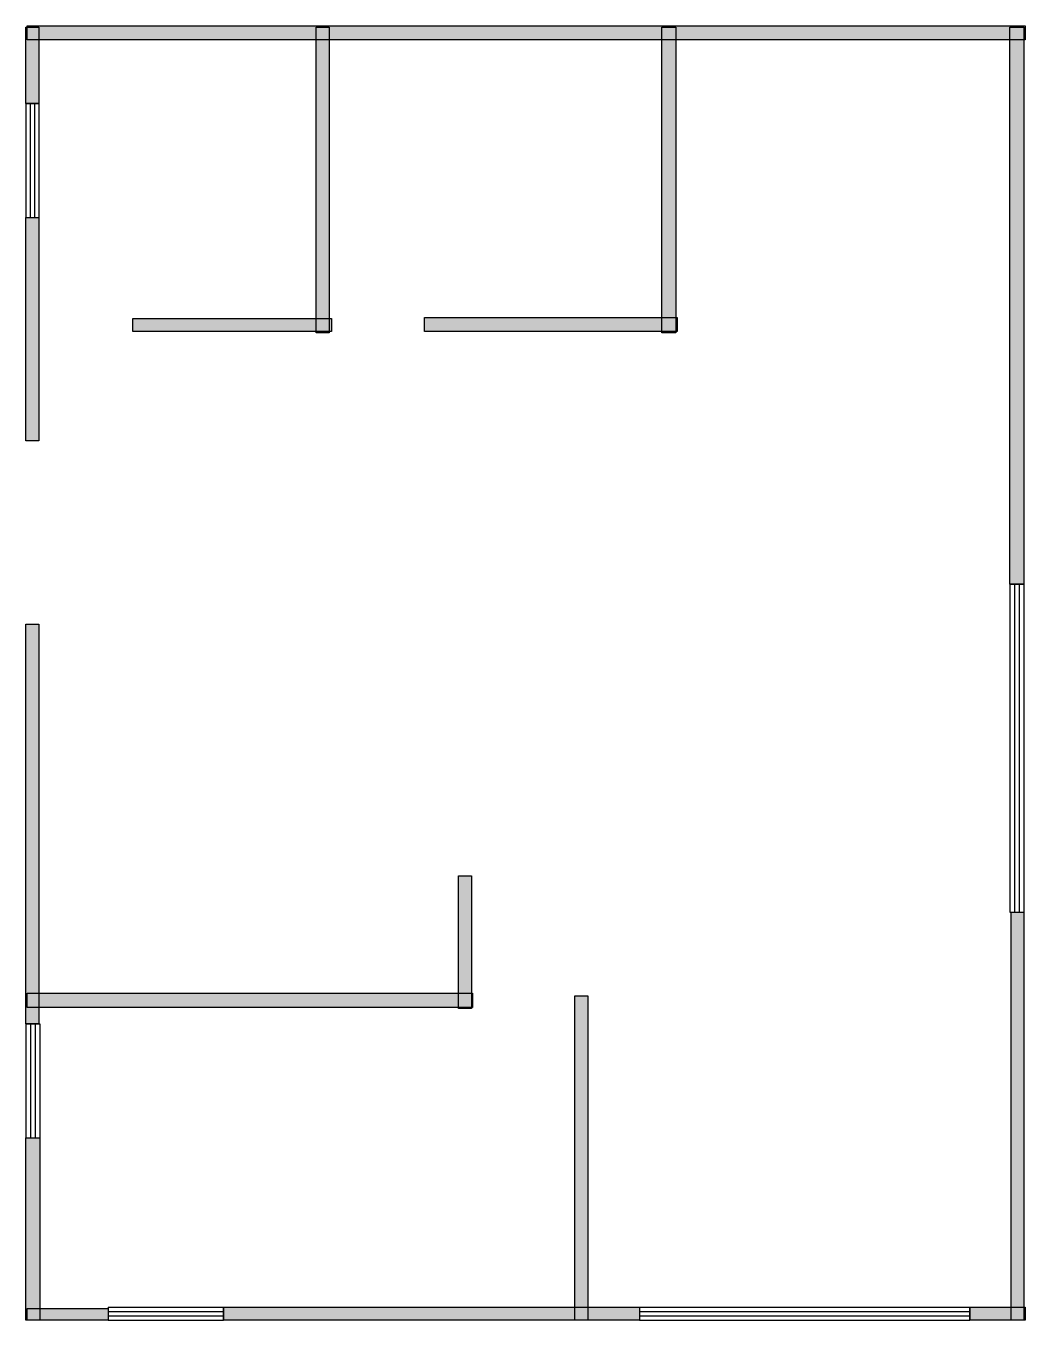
# Model space of a CAD drawing. Header units: millimetres. Extents: x 9 to 7489, y 0 to 9689.
import ezdxf

# ---------------------------------------------------------------- set-up
doc = ezdxf.new("R2010")
doc.units = ezdxf.units.MM
doc.layers.add('WALL', color=7, linetype='Continuous')
doc.layers.add('WINDOW', color=5, linetype='Continuous')

msp = doc.modelspace()

# ---------------------------------------------------------------- hatches: boundary and pattern name
at = {"layer": 'WALL'}
h = msp.add_hatch(color=256, dxfattribs=at)
h.dxf.hatch_style = 1
h.paths.add_polyline_path([(17.6, 9688.8), (7488.8, 9688.8), (7488.8, 9583.2), (17.6, 9583.2)])
h = msp.add_hatch(color=256, dxfattribs=at)
h.dxf.hatch_style = 1
h.paths.add_polyline_path([(8.8, 9680), (105.6, 9680), (105.6, 9108), (8.8, 9108)])
h = msp.add_hatch(color=256, dxfattribs=at)
h.dxf.hatch_style = 1
h.paths.add_polyline_path([(2182.4, 9680), (2279.2, 9680), (2279.2, 7392), (2182.4, 7392)])
h = msp.add_hatch(color=256, dxfattribs=at)
h.dxf.hatch_style = 1
h.paths.add_polyline_path([(4769.6, 9680), (4875.2, 9680), (4875.2, 7392), (4769.6, 7392)])
h = msp.add_hatch(color=256, dxfattribs=at)
h.dxf.hatch_style = 1
h.paths.add_polyline_path([(7374.4, 9680), (7480, 9680), (7480, 5508.8), (7374.4, 5508.8)])
h = msp.add_hatch(color=256, dxfattribs=at)
h.dxf.hatch_style = 1
h.paths.add_polyline_path([(8.8, 8254.4), (105.6, 8254.4), (105.6, 6582.4), (8.8, 6582.4)])
h = msp.add_hatch(color=256, dxfattribs=at)
h.dxf.hatch_style = 1
h.paths.add_polyline_path([(809.6, 7497.6), (2296.8, 7497.6), (2296.8, 7400.8), (809.6, 7400.8)])
h = msp.add_hatch(color=256, dxfattribs=at)
h.dxf.hatch_style = 1
h.paths.add_polyline_path([(2992, 7506.4), (4884, 7506.4), (4884, 7400.8), (2992, 7400.8)])
h = msp.add_hatch(color=256, dxfattribs=at)
h.dxf.hatch_style = 1
h.paths.add_polyline_path([(8.8, 5209.6), (105.6, 5209.6), (105.6, 2217.6), (8.8, 2217.6)])
h = msp.add_hatch(color=256, dxfattribs=at)
h.dxf.hatch_style = 1
h.paths.add_polyline_path([(3247.2, 3326.4), (3344, 3326.4), (3344, 2332), (3247.2, 2332)])
h = msp.add_hatch(color=256, dxfattribs=at)
h.dxf.hatch_style = 1
h.paths.add_polyline_path([(7383.2, 3053.6), (7480, 3053.6), (7480, 0), (7383.2, 0)])
h = msp.add_hatch(color=256, dxfattribs=at)
h.dxf.hatch_style = 1
h.paths.add_polyline_path([(17.6, 2446.4), (3352.8, 2446.4), (3352.8, 2340.8), (17.6, 2340.8)])
h = msp.add_hatch(color=256, dxfattribs=at)
h.dxf.hatch_style = 1
h.paths.add_polyline_path([(4118.4, 2428.8), (4215.2, 2428.8), (4215.2, 0), (4118.4, 0)])
h = msp.add_hatch(color=256, dxfattribs=at)
h.dxf.hatch_style = 1
h.paths.add_polyline_path([(8.8, 1364), (114.4, 1364), (114.4, 0), (8.8, 0)])
h = msp.add_hatch(color=256, dxfattribs=at)
h.dxf.hatch_style = 1
h.paths.add_polyline_path([(17.6, 88), (624.8, 88), (624.8, 0), (17.6, 0)])
h = msp.add_hatch(color=256, dxfattribs=at)
h.dxf.hatch_style = 1
h.paths.add_polyline_path([(1487.2, 96.8), (4602.4, 96.8), (4602.4, 0), (1487.2, 0)])
h = msp.add_hatch(color=256, dxfattribs=at)
h.dxf.hatch_style = 1
h.paths.add_polyline_path([(7075.2, 96.8), (7488.8, 96.8), (7488.8, 0), (7075.2, 0)])

# ---------------------------------------------------------------- linework, layer by layer
for points in [[(17.6, 9688.8), (7488.8, 9688.8), (7488.8, 9583.2), (17.6, 9583.2)], [(8.8, 9680), (105.6, 9680), (105.6, 9108), (8.8, 9108)], [(2182.4, 9680), (2279.2, 9680), (2279.2, 7392), (2182.4, 7392)], [(4769.6, 9680), (4875.2, 9680), (4875.2, 7392), (4769.6, 7392)], [(7374.4, 9680), (7480, 9680), (7480, 5508.8), (7374.4, 5508.8)], [(8.8, 8254.4), (105.6, 8254.4), (105.6, 6582.4), (8.8, 6582.4)], [(809.6, 7497.6), (2296.8, 7497.6), (2296.8, 7400.8), (809.6, 7400.8)], [(2992, 7506.4), (4884, 7506.4), (4884, 7400.8), (2992, 7400.8)], [(8.8, 5209.6), (105.6, 5209.6), (105.6, 2217.6), (8.8, 2217.6)], [(3247.2, 3326.4), (3344, 3326.4), (3344, 2332), (3247.2, 2332)], [(7383.2, 3053.6), (7480, 3053.6), (7480, 0), (7383.2, 0)], [(17.6, 2446.4), (3352.8, 2446.4), (3352.8, 2340.8), (17.6, 2340.8)], [(4118.4, 2428.8), (4215.2, 2428.8), (4215.2, 0), (4118.4, 0)], [(8.8, 1364), (114.4, 1364), (114.4, 0), (8.8, 0)], [(17.6, 88), (624.8, 88), (624.8, 0), (17.6, 0)], [(1487.2, 96.8), (4602.4, 96.8), (4602.4, 0), (1487.2, 0)], [(7075.2, 96.8), (7488.8, 96.8), (7488.8, 0), (7075.2, 0)]]:
    msp.add_lwpolyline(points, close=True, dxfattribs=at)
at = {"layer": 'WINDOW'}
for p, q in [((8.8, 9108), (8.8, 8254.4)), ((8.8, 9108), (105.6, 9108)), ((41.1, 9108), (41.1, 8254.4)), ((73.3, 9108), (73.3, 8254.4)), ((105.6, 9108), (105.6, 8254.4)), ((8.8, 8254.4), (105.6, 8254.4)), ((7374.4, 5508.8), (7374.4, 3053.6)), ((7374.4, 5508.8), (7480, 5508.8)), ((7409.6, 5508.8), (7409.6, 3053.6)), ((7444.8, 5508.8), (7444.8, 3053.6)), ((7480, 5508.8), (7480, 3053.6)), ((7374.4, 3053.6), (7480, 3053.6)), ((8.8, 2217.6), (8.8, 1364)), ((8.8, 2217.6), (114.4, 2217.6)), ((44, 2217.6), (44, 1364)), ((79.2, 2217.6), (79.2, 1364)), ((114.4, 2217.6), (114.4, 1364)), ((8.8, 1364), (114.4, 1364)), ((624.8, 96.8), (1487.2, 96.8)), ((624.8, 96.8), (624.8, 0)), ((624.8, 64.5), (1487.2, 64.5)), ((624.8, 32.3), (1487.2, 32.3)), ((624.8, 0), (1487.2, 0)), ((1487.2, 96.8), (1487.2, 0)), ((4602.4, 96.8), (7075.2, 96.8)), ((4602.4, 96.8), (4602.4, 0)), ((4602.4, 64.5), (7075.2, 64.5)), ((4602.4, 32.3), (7075.2, 32.3)), ((4602.4, 0), (7075.2, 0)), ((7075.2, 96.8), (7075.2, 0))]:
    msp.add_line(p, q, dxfattribs=at)

doc.saveas('drawing.dxf')
